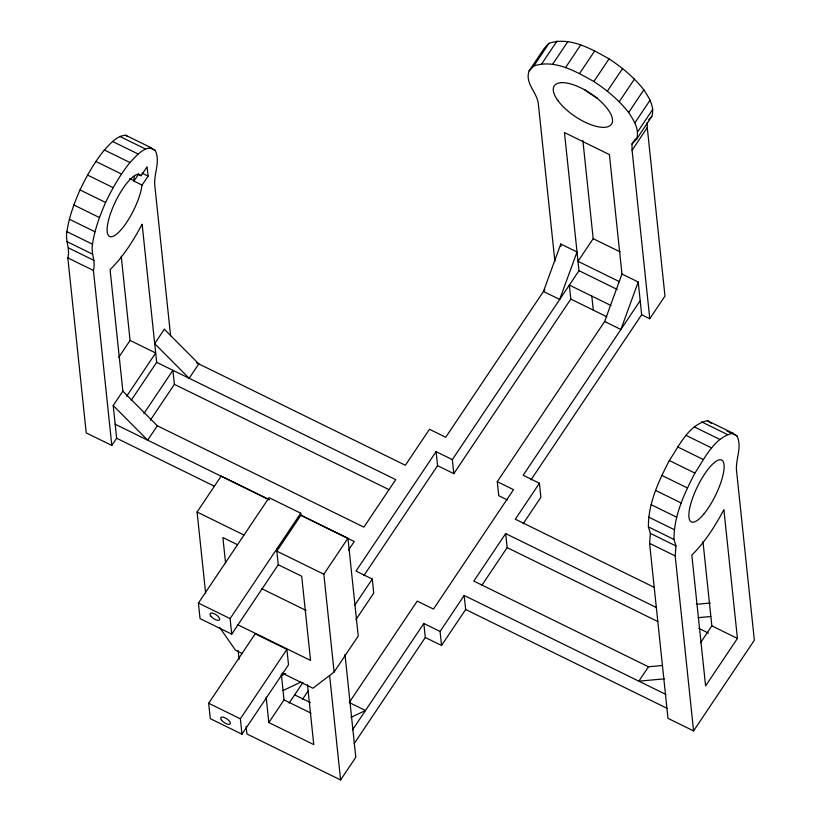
<?xml version="1.0" encoding="UTF-8"?>
<svg xmlns="http://www.w3.org/2000/svg" width="821" height="821" viewBox="0 0 821 821"><rect width="100%" height="100%" fill="white"/><g stroke="black" fill="none" stroke-linecap="round" stroke-linejoin="round"><path stroke-width="1.23" d="M131.186 400.34L156.657 362.338L142.136 224.215C133.402 240.574 123.366 256.583 110.076 269.647L122.852 391.135L113.206 405.523L116.644 438.25L111.82 445.444L86.226 432.893L67.835 257.917C70.329 248.876 65.136 240.717 66.901 231.645C69.056 217.134 74.136 203.3 80.027 189.918C86.728 175.797 94.559 162.189 104.359 149.976C110.332 143.849 116.377 135.783 125.644 135.229L151.228 147.78L155.282 150.541C160.783 162.189 153.229 174.37 154.892 186.336L170.594 335.789M111.82 445.444L93.43 270.468C95.924 261.437 90.731 253.268 92.496 244.206C94.651 229.685 99.731 215.851 105.622 202.479C112.313 188.358 120.153 174.74 129.954 162.537C135.927 156.411 141.961 148.344 151.228 147.78M648.405 526.897C648.18 503.252 658.75 481.127 669.3 460.519C679.295 445.793 688.378 424.796 707.394 420.67L732.989 433.221L737.032 435.982C742.543 447.63 734.98 459.811 736.642 471.777L754.355 640.226L693.581 730.895L667.986 718.334L649.596 543.358L650.376 533.404L648.405 526.897L674 539.459L675.96 545.965L675.19 555.92L693.581 730.895M674 539.459C673.774 515.814 684.334 493.688 694.884 473.081C704.89 458.344 713.972 437.357 732.989 433.221M142.074 185.084L148.078 176.125L147.092 166.776L141.089 175.735L139.047 174.339A34.441 10.037 -63.9 0 0 112.087 209.324A34.441 10.037 -63.9 0 0 114.827 235.401A34.441 10.037 -63.9 0 0 140.843 191.365L142.074 185.084L133.946 181.102L134.131 176.423M452.33 459.616L436.084 451.642L437.562 465.671L453.808 473.645L452.33 459.616L578.99 270.673L564.468 132.55L609.408 154.605L621.959 274.019L638.215 281.993L641.653 314.73L649.78 318.712L632.078 150.264L631.965 144.024L636.634 139.108L651.823 116.449C654.86 106.751 648.97 97.627 643.838 89.848C634.202 77.502 622.082 67.435 609.049 58.845C591.243 48.942 569.918 36.298 548.992 43.308L544.323 48.223L529.135 70.883C524.475 83.568 537.55 92.475 538.381 104.298L554.883 261.345M636.634 139.108C639.672 129.41 633.781 120.287 628.65 112.508C619.013 100.162 606.893 90.094 593.86 81.505C576.055 71.601 554.729 58.958 533.804 65.967L529.135 70.883M560.774 244.001L543.451 291.476L559.696 299.449L577.019 251.975L560.774 244.001L561.01 246.331M507.419 499.948L498.758 495.699L497.28 481.67L604.646 321.504L621.959 274.019M638.215 281.993L620.892 329.478L604.646 321.504M133.946 181.102L138.616 174.134M118.758 357.32L130.077 340.428L121.231 256.285M126.66 396.266L155.672 352.989L130.077 340.428M143.891 413.589L172.903 370.312L174.38 384.341L150.325 420.229M122.852 391.135L157.314 425.781L147.667 440.169L113.206 405.523M205.63 593.296L197.081 512.027L221.198 476.057L269.257 499.64M533.804 65.967L548.992 43.308M541.819 63.71L557.007 41.05M552.636 64.264L567.824 41.604M276.626 549.198L278.257 564.725L231.727 634.14L200.037 618.593L198.415 603.066L269.052 497.68L300.743 513.228L300.948 515.188L276.831 551.158L323.833 574.218L334.116 671.999L312.945 688.214L282.188 673.128M565.515 67.599L580.704 44.939M579.575 73.48L594.763 50.82M231.727 634.14L230.096 618.613L300.743 513.228M593.86 81.505L609.049 58.845M607.396 91.131L622.585 68.471M208.667 703.269L255.208 633.833L286.898 649.38L288.52 664.794L241.99 734.21L210.299 718.662L208.667 703.269L240.358 718.816L241.99 734.21M619.26 101.712L634.459 79.052M628.65 112.508L643.838 89.848M323.833 574.218L347.95 538.258L300.948 515.188M348.566 549.988L354.241 541.532L301.451 515.629M634.92 122.791L650.109 100.131M240.358 718.816L286.898 649.38M637.65 131.863L652.839 109.203M631.965 144.024L635.413 138.872M632.078 150.264L647.266 127.604L647.174 122.606M436.084 451.642L356.027 571.077L372.272 579.051L373.75 593.08L355.945 619.639M544.826 289.423L445.731 437.254L429.475 429.28L405.369 465.25L196.558 362.8M363.877 575.593L437.562 465.671M307.485 684.765L313.776 744.606L268.826 722.562L284.015 699.903L281.346 674.113M582.869 140.494L593.193 238.665L578.005 261.324L619.578 281.726M289.136 703.084L302.908 682.528M354.569 605.467L372.272 579.051M302.528 699.328L308.224 690.83M453.808 473.645L570.811 299.09L569.343 285.061L610.916 305.463M334.116 671.999L358.223 636.029L347.95 538.258M352.394 730.023L423.821 623.467L440.077 631.441L441.544 645.47L425.299 637.496L423.821 623.467M640.175 300.702L523.172 475.256L539.418 483.23L540.895 497.259L523.172 523.706M354.077 743.744L425.299 637.496M530.941 479.885L641.653 314.73M246.115 726.38L246.916 733.974L340.602 779.95L355.801 757.29L344.984 654.409M440.077 631.441L464.183 595.471L665.913 694.453M656.184 607.437L505.664 533.588L473.83 581.083L648.477 666.775L662.475 665.513M539.418 483.23L515.311 519.2L654.347 587.415M649.78 318.712L664.969 296.053L647.266 127.604M441.544 645.47L465.661 609.5L464.183 595.471M481.67 585.609L507.142 547.617L505.664 533.588M648.477 666.775L638.83 681.163L664.281 678.864M700.518 642.761L711.838 625.869L702.971 541.573M737.422 638.43L705.588 685.925L691.836 555.088C705.126 542.024 715.163 526.015 723.896 509.667L737.422 638.43L711.838 625.869M648.713 119.722L651.823 116.449M281.326 675.683L285.8 673.559M283.04 690.543L300.938 682.066M350.947 717.39L365.489 710.504L349.233 702.53L417.222 601.105L433.467 609.079L513.525 489.644L497.28 481.67M696.321 604.318L710.319 603.055M698.127 617.669L710.853 616.52M593.193 238.665L620.163 251.893M578.99 270.673L617.187 289.423M570.811 299.09L606.77 316.732M149.72 147.811L155.282 150.541M727.026 431.066L737.032 435.982M119.784 136.399L145.379 148.96M701.545 421.85L727.139 434.401M112.528 141.438L138.123 153.989M694.289 426.879L719.884 439.44M104.359 149.976L129.954 162.537M686.12 435.428L711.715 447.979M141.982 173.139L148.078 176.125M138.041 174.237L141.089 175.735M95.841 161.46L121.426 174.011M677.592 446.901L703.187 459.462M87.539 175.078L113.134 187.64M669.3 460.519L694.884 473.081M80.027 189.918L105.622 202.479M661.788 475.369L687.382 487.92M73.828 204.973L99.423 217.524M655.579 490.414L681.173 502.975M69.344 219.207L94.938 231.758M651.104 504.648L676.699 517.209M66.901 231.645L92.496 244.206M648.662 517.097L674.246 529.648M66.645 241.456L92.239 254.017M68.615 247.963L94.21 260.524M650.376 533.404L675.96 545.965M67.835 257.917L93.43 270.468M649.596 543.358L675.19 555.92M156.657 362.338L395.722 479.638L363.888 527.144L157.314 425.781M698.733 628.311L708.482 633.104M174.38 384.341L389.154 489.727M507.142 547.617L657.795 621.528M115.166 424.221L269.319 499.856M116.644 438.25L214.343 486.186M465.661 609.5L667.052 708.318M197.081 512.027L244.001 535.056M237.546 544.744L222.881 537.55L225.601 563.391M278.257 564.725L301.697 576.219L310.554 660.433L237.443 624.565M261.56 588.595L306.11 610.455M198.415 603.066L230.096 618.613M242.328 653.567L235.494 650.222L219.628 627.418M294.647 694.864L310.379 702.581M284.015 699.903L310.985 713.131M129.636 178.547L133.997 180.702M707.394 420.67L711.448 423.431M125.644 135.229L127.666 136.604M591.818 296.083L593.285 310.112M329.662 675.796L340.602 779.95M266.158 697.091L268.826 722.562M238.131 650.448L239.065 659.314M597.657 98.222A34.441 13.865 33.8 0 1 584.839 89.817M164.333 329.252L154.687 343.63L189.148 378.286L198.795 363.898L164.333 329.252M703.689 514.192A34.441 10.037 -63.9 0 0 722.993 461.279A34.441 10.037 -63.9 0 0 692.821 497.454A34.441 10.037 -63.9 0 0 703.689 514.192M210.792 616.017A5.675 2.289 33.8 0 0 219.238 620.163A5.675 2.289 33.8 0 0 214.568 613.882A5.675 2.289 33.8 0 0 210.792 616.017M221.465 720.038A5.675 2.278 33.8 0 0 229.901 724.184A5.675 2.278 33.8 0 0 225.241 717.903A5.675 2.278 33.8 0 0 221.465 720.038M558.167 100.942A34.441 13.865 33.8 0 0 609.387 126.075A34.441 13.865 33.8 0 0 581.094 87.97A34.441 13.865 33.8 0 0 558.167 100.942"/></g></svg>
